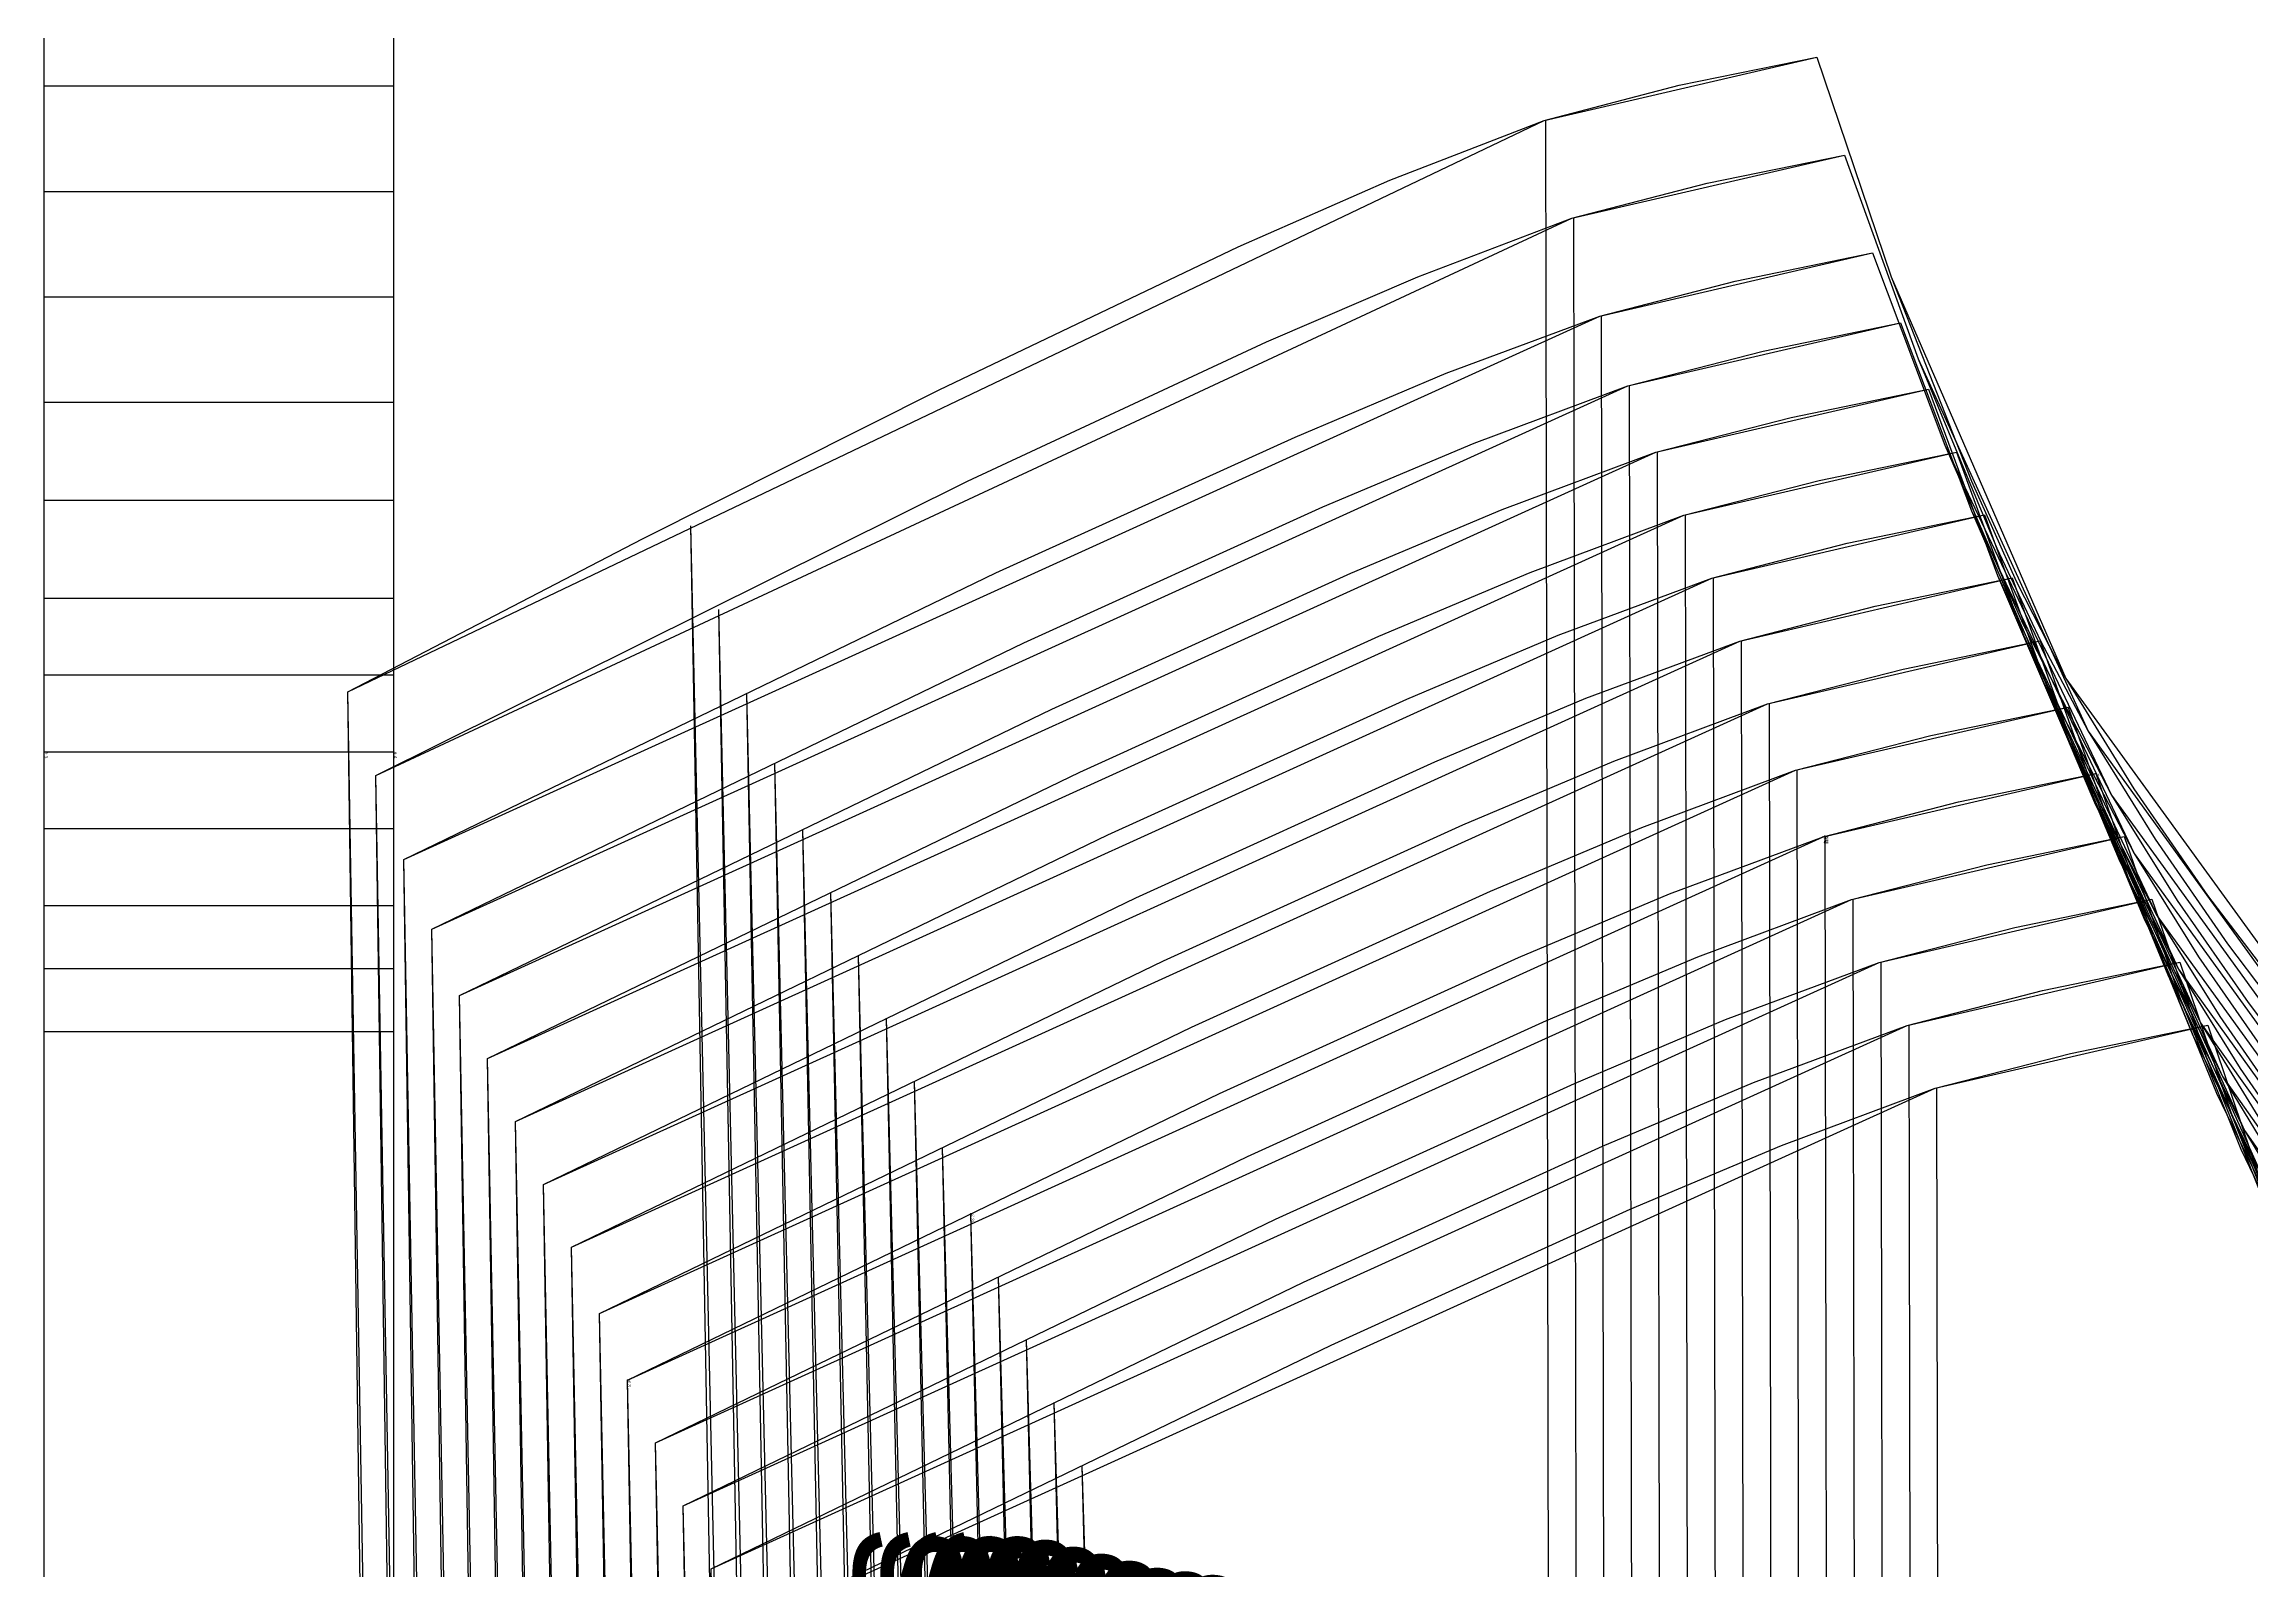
# Model space of a CAD drawing. Extents: x -839 to 1721, y -537 to 682.
# Drawn here: x 418.2 to 576.2, y -105.9 to 3.4 of the extents above; entities that cross this region are included whole.
import ezdxf
from ezdxf.enums import TextEntityAlignment as Align

# ---------------------------------------------------------------- set-up
doc = ezdxf.new("R2010")
doc.units = 0

# ---------------------------------------------------------------- blocks, each defined once
blk = doc.blocks.new('GMG1016S19-CU_42')
at = {"layer": '1'}
for points in [[(418.2187, -357.2231), (418.2187, -67.2516)], [(418.2187, -67.2516), (443.2199, -67.2516)], [(443.2199, -67.2516), (443.2199, -357.2231)], [(443.2199, -357.2231), (418.2187, -357.2231)]]:
    blk.add_lwpolyline(points, dxfattribs=at)
at = {"layer": '5'}
blk.add_line((424.4696, -212.2374), (436.9715, -212.2374), dxfattribs=at)
at = {"layer": '6'}
blk.add_line((443.2199, -67.2516), (443.2199, -357.2231), dxfattribs=at)
at = {"layer": '7'}
blk.add_line((424.4696, -212.2374), (436.9715, -212.2374), dxfattribs=at)
at = {"layer": '84'}
for points in [[(418.2187, -357.2231), (418.2187, -67.2516)], [(418.2187, -67.2516), (443.2199, -67.2516)], [(443.2199, -67.2516), (443.2199, -357.2231)], [(443.2199, -357.2231), (418.2187, -357.2231)]]:
    blk.add_lwpolyline(points, dxfattribs=at)
at = {"layer": '1'}
for s, p in [('SIZE: 42', (430.718, -208.6814)), ('Piece Name: GMG1016S19-CU', (430.718, -212.2374))]:
    blk.add_text(s, height=0.25, rotation=269.8881, dxfattribs=at).set_placement(p)
blk = doc.blocks.new('GMG1016S19-CU_44')
at = {"layer": '1'}
for points in [[(418.2187, -361.7265), (418.2187, -62.7457)], [(418.2187, -62.7457), (443.2199, -62.7457)], [(443.2199, -62.7457), (443.2199, -361.7265)], [(443.2199, -361.7265), (418.2187, -361.7265)]]:
    blk.add_lwpolyline(points, dxfattribs=at)
at = {"layer": '5'}
blk.add_line((424.4696, -212.2348), (436.9715, -212.2348), dxfattribs=at)
at = {"layer": '6'}
blk.add_line((443.2199, -62.7457), (443.2199, -361.7265), dxfattribs=at)
at = {"layer": '7'}
blk.add_line((424.4696, -212.2348), (436.9715, -212.2348), dxfattribs=at)
at = {"layer": '84'}
for points in [[(418.2187, -361.7265), (418.2187, -62.7457)], [(418.2187, -62.7457), (443.2199, -62.7457)], [(443.2199, -62.7457), (443.2199, -361.7265)], [(443.2199, -361.7265), (418.2187, -361.7265)]]:
    blk.add_lwpolyline(points, dxfattribs=at)
at = {"layer": '1'}
for s, p in [('SIZE: 44', (430.718, -208.6788)), ('Piece Name: GMG1016S19-CU', (430.718, -212.2348))]:
    blk.add_text(s, height=0.25, rotation=269.8881, dxfattribs=at).set_placement(p)
blk = doc.blocks.new('GMG1016S19-CU_46')
at = {"layer": '1'}
for points in [[(418.2187, -366.2401), (418.2187, -58.2372)], [(418.2187, -58.2372), (443.2199, -58.2372)], [(443.2199, -58.2372), (443.2199, -366.2401)], [(443.2199, -366.2401), (418.2187, -366.2401)]]:
    blk.add_lwpolyline(points, dxfattribs=at)
at = {"layer": '5'}
blk.add_line((424.4696, -212.2374), (436.9715, -212.2374), dxfattribs=at)
at = {"layer": '6'}
blk.add_line((443.2199, -58.2372), (443.2199, -366.2401), dxfattribs=at)
at = {"layer": '7'}
blk.add_line((424.4696, -212.2374), (436.9715, -212.2374), dxfattribs=at)
at = {"layer": '84'}
for points in [[(418.2187, -366.2401), (418.2187, -58.2372)], [(418.2187, -58.2372), (443.2199, -58.2372)], [(443.2199, -58.2372), (443.2199, -366.2401)], [(443.2199, -366.2401), (418.2187, -366.2401)]]:
    blk.add_lwpolyline(points, dxfattribs=at)
at = {"layer": '1'}
for s, p in [('SIZE: 46', (430.718, -208.6814)), ('Piece Name: GMG1016S19-CU', (430.718, -212.2374))]:
    blk.add_text(s, height=0.25, rotation=269.8881, dxfattribs=at).set_placement(p)
blk = doc.blocks.new('GMG1016S19-CU_48')
at = {"layer": '1'}
for points in [[(418.2187, -371.7392), (418.2187, -52.7381)], [(418.2187, -52.7381), (443.2199, -52.7381)], [(443.2199, -52.7381), (443.2199, -371.7392)], [(443.2199, -371.7392), (418.2187, -371.7392)]]:
    blk.add_lwpolyline(points, dxfattribs=at)
at = {"layer": '5'}
blk.add_line((424.4696, -212.2374), (436.9715, -212.2374), dxfattribs=at)
at = {"layer": '6'}
blk.add_line((443.2199, -52.7381), (443.2199, -371.7392), dxfattribs=at)
at = {"layer": '7'}
blk.add_line((424.4696, -212.2374), (436.9715, -212.2374), dxfattribs=at)
at = {"layer": '84'}
for points in [[(418.2187, -371.7392), (418.2187, -52.7381)], [(418.2187, -52.7381), (443.2199, -52.7381)], [(443.2199, -52.7381), (443.2199, -371.7392)], [(443.2199, -371.7392), (418.2187, -371.7392)]]:
    blk.add_lwpolyline(points, dxfattribs=at)
at = {"layer": '1'}
for s, p in [('SIZE: 48', (430.718, -208.6814)), ('Piece Name: GMG1016S19-CU', (430.718, -212.2374))]:
    blk.add_text(s, height=0.25, rotation=269.8881, dxfattribs=at).set_placement(p)
blk = doc.blocks.new('GMG1016S19-CU_50')
at = {"layer": '1'}
for points in [[(418.2187, -377.2383), (418.2187, -47.239)], [(418.2187, -47.239), (443.2199, -47.239)], [(443.2199, -47.239), (443.2199, -377.2383)]]:
    blk.add_lwpolyline(points, dxfattribs=at)
at = {"layer": '2'}
for p in [(418.2187, -47.239), (418.2187, -47.239), (443.2199, -47.239), (443.2199, -47.239)]:
    blk.add_point(p, dxfattribs=at)
at = {"layer": '4'}
blk.add_point((443.2199, -47.239, -3.998), dxfattribs=at)
blk.add_point((443.2199, -47.239, -3.998), dxfattribs=at)
at = {"layer": '6'}
blk.add_line((443.2199, -47.239), (443.2199, -377.2383), dxfattribs=at)
at = {"layer": '84'}
for points in [[(418.2187, -377.2383), (418.2187, -47.239)], [(418.2187, -47.239), (443.2199, -47.239)], [(443.2199, -47.239), (443.2199, -377.2383)]]:
    blk.add_lwpolyline(points, dxfattribs=at)
at = {"layer": '1'}
for s, p in [('# 3', (418.2187, -47.239)), ('# 3', (418.2187, -47.239)), ('# 4', (443.2199, -47.239)), ('# 4', (443.2199, -47.239))]:
    blk.add_text(s, height=0.25, rotation=269.8881, dxfattribs=at).set_placement(p)
blk = doc.blocks.new('GMG1016S19-CU_52')
at = {"layer": '1'}
for points in [[(418.2187, -382.7374), (418.2187, -41.7399)], [(418.2187, -41.7399), (443.2199, -41.7399)], [(443.2199, -41.7399), (443.2199, -382.7374)]]:
    blk.add_lwpolyline(points, dxfattribs=at)
at = {"layer": '6'}
blk.add_line((443.2199, -41.7399), (443.2199, -382.7374), dxfattribs=at)
at = {"layer": '84'}
for points in [[(418.2187, -382.7374), (418.2187, -41.7399)], [(418.2187, -41.7399), (443.2199, -41.7399)], [(443.2199, -41.7399), (443.2199, -382.7374)]]:
    blk.add_lwpolyline(points, dxfattribs=at)
blk = doc.blocks.new('GMG1016S19-CU_54')
at = {"layer": '1'}
for points in [[(418.2187, -388.2365), (418.2187, -36.2408)], [(418.2187, -36.2408), (443.2199, -36.2408)], [(443.2199, -36.2408), (443.2199, -388.2365)]]:
    blk.add_lwpolyline(points, dxfattribs=at)
at = {"layer": '6'}
blk.add_line((443.2199, -36.2408), (443.2199, -388.2365), dxfattribs=at)
at = {"layer": '84'}
for points in [[(418.2187, -388.2365), (418.2187, -36.2408)], [(418.2187, -36.2408), (443.2199, -36.2408)], [(443.2199, -36.2408), (443.2199, -388.2365)]]:
    blk.add_lwpolyline(points, dxfattribs=at)
blk = doc.blocks.new('GMG1016S19-CU_56')
at = {"layer": '1'}
for points in [[(418.2187, -395.2393), (418.2187, -29.238)], [(418.2187, -29.238), (443.2199, -29.238)], [(443.2199, -29.238), (443.2199, -395.2393)]]:
    blk.add_lwpolyline(points, dxfattribs=at)
at = {"layer": '6'}
blk.add_line((443.2199, -29.238), (443.2199, -395.2393), dxfattribs=at)
at = {"layer": '84'}
for points in [[(418.2187, -395.2393), (418.2187, -29.238)], [(418.2187, -29.238), (443.2199, -29.238)], [(443.2199, -29.238), (443.2199, -395.2393)]]:
    blk.add_lwpolyline(points, dxfattribs=at)
blk = doc.blocks.new('GMG1016S19-CU_58')
at = {"layer": '1'}
for points in [[(418.2187, -402.2446), (418.2187, -22.2327)], [(418.2187, -22.2327), (443.2199, -22.2327)], [(443.2199, -22.2327), (443.2199, -402.2446)]]:
    blk.add_lwpolyline(points, dxfattribs=at)
at = {"layer": '6'}
blk.add_line((443.2199, -22.2327), (443.2199, -402.2446), dxfattribs=at)
at = {"layer": '84'}
for points in [[(418.2187, -402.2446), (418.2187, -22.2327)], [(418.2187, -22.2327), (443.2199, -22.2327)], [(443.2199, -22.2327), (443.2199, -402.2446)]]:
    blk.add_lwpolyline(points, dxfattribs=at)
blk = doc.blocks.new('GMG1016S19-CU_60')
at = {"layer": '1'}
for points in [[(418.2187, -409.7884), (418.2187, -14.6863)], [(418.2187, -14.6863), (443.2199, -14.6863)], [(443.2199, -14.6863), (443.2199, -409.7884)]]:
    blk.add_lwpolyline(points, dxfattribs=at)
at = {"layer": '6'}
blk.add_line((443.2199, -14.6863), (443.2199, -409.7884), dxfattribs=at)
at = {"layer": '84'}
for points in [[(418.2187, -409.7884), (418.2187, -14.6863)], [(418.2187, -14.6863), (443.2199, -14.6863)], [(443.2199, -14.6863), (443.2199, -409.7884)]]:
    blk.add_lwpolyline(points, dxfattribs=at)
blk = doc.blocks.new('GMG1016S19-CU_62')
at = {"layer": '1'}
for points in [[(418.2187, -417.3322), (418.2187, -7.1425)], [(418.2187, -7.1425), (443.2199, -7.1425)], [(443.2199, -7.1425), (443.2199, -417.3322)]]:
    blk.add_lwpolyline(points, dxfattribs=at)
at = {"layer": '6'}
blk.add_line((443.2199, -7.1425), (443.2199, -417.3322), dxfattribs=at)
at = {"layer": '84'}
for points in [[(418.2187, -417.3322), (418.2187, -7.1425)], [(418.2187, -7.1425), (443.2199, -7.1425)], [(443.2199, -7.1425), (443.2199, -417.3322)]]:
    blk.add_lwpolyline(points, dxfattribs=at)
blk = doc.blocks.new('GMG1016S19-CU_64')
at = {"layer": '1'}
for points in [[(418.2187, -424.8913), (418.2187, 0.4166)], [(418.2187, 0.4166), (443.2199, 0.4166)], [(443.2199, 0.4166), (443.2199, -424.8913)]]:
    blk.add_lwpolyline(points, dxfattribs=at)
at = {"layer": '6'}
blk.add_line((443.2199, 0.4166), (443.2199, -424.8913), dxfattribs=at)
at = {"layer": '84'}
for points in [[(418.2187, -424.8913), (418.2187, 0.4166)], [(418.2187, 0.4166), (443.2199, 0.4166)], [(443.2199, 0.4166), (443.2199, -424.8913)]]:
    blk.add_lwpolyline(points, dxfattribs=at)
blk = doc.blocks.new('GMG1016S19-CU_66')
at = {"layer": '1'}
for points in [[(418.2187, -432.4249), (418.2187, 7.9502)], [(443.2199, 7.9502), (443.2199, -432.4249)]]:
    blk.add_lwpolyline(points, dxfattribs=at)
at = {"layer": '6'}
blk.add_line((443.2199, 7.9502), (443.2199, -432.4249), dxfattribs=at)
at = {"layer": '84'}
for points in [[(418.2187, -432.4249), (418.2187, 7.9502)], [(443.2199, 7.9502), (443.2199, -432.4249)]]:
    blk.add_lwpolyline(points, dxfattribs=at)
blk = doc.blocks.new('GMG1016S19-CU_68')
at = {"layer": '1'}
for points in [[(418.2187, -439.9687), (418.2187, 15.4941)], [(443.2199, 15.4941), (443.2199, -439.9687)]]:
    blk.add_lwpolyline(points, dxfattribs=at)
at = {"layer": '6'}
blk.add_line((443.2199, 15.4941), (443.2199, -439.9687), dxfattribs=at)
at = {"layer": '84'}
for points in [[(418.2187, -439.9687), (418.2187, 15.4941)], [(443.2199, 15.4941), (443.2199, -439.9687)]]:
    blk.add_lwpolyline(points, dxfattribs=at)
blk = doc.blocks.new('GMG1016S19-CU_70')
at = {"layer": '1'}
for points in [[(418.2187, -447.5125), (418.2187, 23.0378)], [(443.2199, 23.0378), (443.2199, -447.5125)]]:
    blk.add_lwpolyline(points, dxfattribs=at)
at = {"layer": '6'}
blk.add_line((443.2199, 23.0378), (443.2199, -447.5125), dxfattribs=at)
at = {"layer": '84'}
for points in [[(418.2187, -447.5125), (418.2187, 23.0378)], [(443.2199, 23.0378), (443.2199, -447.5125)]]:
    blk.add_lwpolyline(points, dxfattribs=at)
blk = doc.blocks.new('GMG1016S19-SS_42')
at = {"layer": '1'}
for points in [[(467.9544, -110.2107), (553.5422, -71.3258), (573.0545, -66.8046)], [(573.0545, -66.8046), (576.6943, -77.6174)]]:
    blk.add_lwpolyline(points, dxfattribs=at)
at = {"layer": '8'}
for points in [[(553.6439, -71.2877), (553.9969, -267.2208), (553.6489, -462.5264)], [(492.5518, -435.9174), (496.6843, -267.2258), (492.5061, -98.3234)]]:
    blk.add_lwpolyline(points, dxfattribs=at)
at = {"layer": '84'}
for points in [[(467.9544, -110.2107), (510.3267, -89.7027), (531.7237, -79.9821), (542.5466, -75.4177), (553.5422, -71.3258), (563.2324, -68.829), (573.0545, -66.8046)], [(573.0545, -66.8046), (576.6943, -77.6174)]]:
    blk.add_lwpolyline(points, dxfattribs=at)
at = {"layer": '85'}
for points in [[(553.6439, -71.2877), (553.9969, -267.2208), (553.6489, -462.5264)], [(492.5518, -435.9174), (495.1273, -351.5792), (496.1611, -309.4051), (496.6843, -267.2258), (496.1484, -224.9958), (495.1045, -182.7708), (492.5061, -98.3234)]]:
    blk.add_lwpolyline(points, dxfattribs=at)
at = {"layer": '1', "flags": 2}
blk.add_attdef('Dependency', text='', height=0.25, dxfattribs=at).set_placement((572.9555, -466.626), (595.1297, -399.6716), align=Align.ALIGNED)
blk = doc.blocks.new('GMG1016S19-SS_44')
at = {"layer": '1'}
for points in [[(465.9529, -105.7098), (551.5407, -66.8249), (571.0556, -62.3037)], [(571.0556, -62.3037), (574.8173, -73.3832), (583.6387, -93.6397)], [(465.9758, -428.6555), (468.9907, -266.9718), (465.9529, -105.7098)]]:
    blk.add_lwpolyline(points, dxfattribs=at)
at = {"layer": '8'}
for points in [[(551.6449, -66.7868), (552.003, -267.2309), (551.6474, -467.0273)], [(490.5477, -440.4183), (494.6828, -267.2233), (490.5045, -93.8251)]]:
    blk.add_lwpolyline(points, dxfattribs=at)
at = {"layer": '84'}
for points in [[(465.9529, -105.7098), (508.3277, -85.2018), (529.7247, -75.4812), (540.5451, -70.9168), (551.5407, -66.8249), (561.2308, -64.3281), (571.0556, -62.3037)], [(571.0556, -62.3037), (574.8173, -73.3832), (578.8965, -83.6676)], [(465.9758, -428.6555), (467.8553, -347.8175), (468.6097, -307.3985), (468.9907, -266.9718), (468.6021, -226.6544), (467.8426, -186.337), (465.9529, -105.7098)]]:
    blk.add_lwpolyline(points, dxfattribs=at)
at = {"layer": '85'}
for points in [[(551.6449, -66.7868), (552.003, -267.2309), (551.6474, -467.0273)], [(490.5477, -440.4183), (493.1233, -353.8271), (494.1596, -310.5303), (494.6828, -267.2233), (494.1494, -223.868), (493.1055, -180.5179), (490.5045, -93.8251)]]:
    blk.add_lwpolyline(points, dxfattribs=at)
at = {"layer": '1', "flags": 2}
blk.add_attdef('Dependency', text='', height=0.25, dxfattribs=at).set_placement((570.9565, -471.1269), (594.6902, -402.6028), align=Align.ALIGNED)
blk = doc.blocks.new('GMG1016S19-SS_46')
at = {"layer": '1'}
for points in [[(463.9539, -101.2064), (549.5417, -62.3215), (569.054, -57.8003)], [(569.054, -57.8003), (572.9453, -69.1465), (582.0411, -89.8805)], [(463.9768, -433.159), (466.9918, -266.9693), (463.9539, -101.2064)]]:
    blk.add_lwpolyline(points, dxfattribs=at)
at = {"layer": '8'}
for points in [[(549.6434, -62.2834), (550.0117, -267.236), (549.6484, -471.5307)], [(488.5411, -444.9217), (492.6839, -267.2208), (488.5056, -89.3217)]]:
    blk.add_lwpolyline(points, dxfattribs=at)
at = {"layer": '84'}
for points in [[(463.9539, -101.2064), (506.3262, -80.7009), (527.7232, -70.9804), (538.5461, -66.416), (549.5417, -62.3215), (559.2319, -59.8272), (569.054, -57.8003)], [(569.054, -57.8003), (572.9453, -69.1465), (577.1541, -79.6722)], [(463.9768, -433.159), (465.8564, -350.0679), (466.6082, -308.5211), (466.9918, -266.9693), (466.6031, -225.5266), (465.8437, -184.0865), (463.9539, -101.2064)]]:
    blk.add_lwpolyline(points, dxfattribs=at)
at = {"layer": '85'}
for points in [[(549.6434, -62.2834), (550.0117, -267.236), (549.6484, -471.5307)], [(488.5411, -444.9217), (491.1218, -356.0776), (492.1581, -311.653), (492.6839, -267.2208), (492.1504, -222.7403), (491.104, -178.2674), (488.5056, -89.3217)]]:
    blk.add_lwpolyline(points, dxfattribs=at)
at = {"layer": '1', "flags": 2}
blk.add_attdef('Dependency', text='', height=0.25, dxfattribs=at).set_placement((568.955, -475.6277), (594.2356, -405.5415), align=Align.ALIGNED)
blk = doc.blocks.new('GMG1016S19-SS_48')
at = {"layer": '1'}
for points in [[(461.9549, -96.7055), (547.5428, -57.8231), (567.0551, -53.2994)], [(567.0551, -53.2994), (571.0708, -64.9098), (580.4434, -86.1213)], [(461.9778, -437.6573), (464.9928, -266.9667), (461.9549, -96.7055)]]:
    blk.add_lwpolyline(points, dxfattribs=at)
at = {"layer": '8'}
for points in [[(547.6444, -57.785), (548.0177, -267.2462), (547.6495, -476.0291)], [(486.5371, -449.42), (490.6849, -267.2182), (486.5066, -84.8208)]]:
    blk.add_lwpolyline(points, dxfattribs=at)
at = {"layer": '84'}
for points in [[(461.9549, -96.7055), (504.3272, -76.2001), (525.7242, -66.4795), (536.5446, -61.9151), (547.5428, -57.8231), (557.2303, -55.3263), (567.0551, -53.2994)], [(567.0551, -53.2994), (571.0708, -64.9098), (575.4117, -75.6793), (580.4434, -86.1213)], [(461.9778, -437.6573), (463.8549, -352.3158), (464.6092, -309.6438), (464.9928, -266.9667), (464.6016, -224.3989), (463.8422, -181.8336), (461.9549, -96.7055)]]:
    blk.add_lwpolyline(points, dxfattribs=at)
at = {"layer": '85'}
for points in [[(547.6444, -57.785), (548.0177, -267.2462), (547.6495, -476.0291)], [(486.5371, -449.42), (489.1202, -358.3255), (490.1565, -312.7756), (490.6849, -267.2182), (490.1489, -221.6151), (489.105, -176.0144), (486.5066, -84.8208)]]:
    blk.add_lwpolyline(points, dxfattribs=at)
at = {"layer": '1', "flags": 2}
blk.add_attdef('Dependency', text='', height=0.25, dxfattribs=at).set_placement((566.956, -480.1286), (593.7784, -408.4879), align=Align.ALIGNED)
blk = doc.blocks.new('GMG1016S19-SS_50')
at = {"layer": '1'}
for points in [[(459.9687, -92.2071), (545.5336, -53.3223), (565.0459, -48.8011)], [(565.0459, -48.8011), (569.1912, -60.6679), (578.8432, -82.3595)], [(459.9687, -442.1582), (462.9836, -266.9642), (459.9687, -92.2071)]]:
    blk.add_lwpolyline(points, dxfattribs=at)
at = {"layer": '2'}
for p in [(565.0459, -48.8011), (565.0459, -48.8011), (545.6352, -53.2842), (484.5203, -80.3225), (459.9687, -92.2071), (459.9687, -92.2071)]:
    blk.add_point(p, dxfattribs=at)
at = {"layer": '3'}
for p in [(545.5336, -53.3223), (569.1912, -60.6679)]:
    blk.add_point(p, dxfattribs=at)
at = {"layer": '8'}
for points in [[(545.6352, -53.2842), (546.0213, -267.2512), (545.6403, -480.5299)], [(484.5228, -453.9209), (488.6757, -267.2182), (484.5203, -80.3225)]]:
    blk.add_lwpolyline(points, dxfattribs=at)
at = {"layer": '84'}
for points in [[(459.9687, -92.2071), (502.3282, -71.6992), (523.7201, -61.9786), (534.538, -57.4142), (545.5336, -53.3223), (555.2212, -50.8254), (565.0459, -48.8011)], [(565.0459, -48.8011), (569.1912, -60.6679), (573.6616, -71.6839), (578.8432, -82.3595)], [(459.9687, -442.1582), (461.8457, -354.5663), (462.5976, -310.7665), (462.9836, -266.9642), (462.5976, -223.2711), (461.8432, -179.5831), (459.9687, -92.2071)]]:
    blk.add_lwpolyline(points, dxfattribs=at)
at = {"layer": '85'}
for points in [[(545.6352, -53.2842), (546.0213, -267.2512), (545.6403, -480.5299)], [(484.5228, -453.9209), (487.106, -360.5759), (488.1449, -313.9009), (488.6757, -267.2182), (488.1449, -220.4898), (487.106, -173.764), (484.5203, -80.3225)]]:
    blk.add_lwpolyline(points, dxfattribs=at)
at = {"layer": '1'}
for s, p in [('# 4', (565.0459, -48.8011)), ('# 4', (565.0459, -48.8011)), ('# 4', (545.5336, -53.3223)), ('# 3', (459.9687, -92.2071)), ('# 3', (459.9687, -92.2071))]:
    blk.add_text(s, height=0.25, rotation=270, dxfattribs=at).set_placement(p)
at = {"layer": '1', "flags": 2}
blk.add_attdef('Dependency', text='', height=0.25, dxfattribs=at).set_placement((564.9469, -484.6295), (593.3009, -411.4445), align=Align.ALIGNED)
at = {"layer": '15'}
blk.add_text('sleeve length for cuffed short sleeve', height=10, rotation=270, dxfattribs=at).set_placement((496.184, -105.4888))
at = {"layer": '8'}
for s, p in [('# 4', (545.6352, -53.2842)), ('NM', (545.6352, -53.2842)), ('# 20', (484.5203, -80.3225))]:
    blk.add_text(s, height=0.25, rotation=270, dxfattribs=at).set_placement(p)
at = {"layer": '85'}
blk.add_text('NM', height=0.25, rotation=270, dxfattribs=at).set_placement((545.6352, -53.2842))
blk = doc.blocks.new('GMG1016S19-SS_52')
at = {"layer": '1'}
for points in [[(457.9493, -87.4548), (543.5499, -48.5699), (563.0622, -44.0487)], [(563.0622, -44.0487), (567.3319, -56.1848), (577.2633, -78.3489)], [(457.9849, -446.9105), (460.9999, -266.7128), (457.9493, -87.4548)]]:
    blk.add_lwpolyline(points, dxfattribs=at)
at = {"layer": '8'}
for points in [[(543.6515, -48.5318), (544.0452, -267.2589), (543.6566, -485.2823)], [(482.5315, -458.6733), (486.6895, -266.9642), (482.501, -75.5701)]]:
    blk.add_lwpolyline(points, dxfattribs=at)
at = {"layer": '84'}
for points in [[(457.9493, -87.4548), (500.3293, -66.9494), (521.7287, -57.2288), (532.5517, -52.6644), (543.5499, -48.5699), (553.24, -46.0757), (563.0622, -44.0487)], [(563.0622, -44.0487), (567.3319, -56.1848), (571.9344, -67.4421), (577.2633, -78.3489)], [(457.9849, -446.9105), (459.8645, -356.8142), (460.6189, -311.7647), (460.9999, -266.7128), (460.6087, -221.8945), (459.8442, -177.0812), (457.9493, -87.4548)]]:
    blk.add_lwpolyline(points, dxfattribs=at)
at = {"layer": '85'}
for points in [[(543.6515, -48.5318), (544.0452, -267.2589), (543.6566, -485.2823)], [(482.5315, -458.6733), (485.1223, -362.8238), (486.1611, -314.8965), (486.6895, -266.9642), (486.1535, -219.1106), (485.107, -171.2621), (482.501, -75.5701)]]:
    blk.add_lwpolyline(points, dxfattribs=at)
at = {"layer": '1', "flags": 2}
blk.add_attdef('Dependency', text='', height=0.25, dxfattribs=at).set_placement((562.9631, -489.3818), (592.6811, -414.5179), align=Align.ALIGNED)
at = {"layer": '15'}
blk.add_text('sleeve length for cuffed short sleeve', height=10, rotation=270, dxfattribs=at).set_placement((494.2002, -105.2373))
blk = doc.blocks.new('GMG1016S19-SS_54')
at = {"layer": '1'}
for points in [[(455.9504, -82.705), (541.5509, -43.8201), (561.0632, -39.2989)], [(561.0632, -39.2989), (565.4599, -51.6992), (575.6682, -74.3408), (593.7479, -100.1065)], [(455.9859, -451.6628), (459.0009, -266.4588), (455.9504, -82.705)]]:
    blk.add_lwpolyline(points, dxfattribs=at)
at = {"layer": '8'}
for points in [[(541.6525, -43.782), (542.0538, -267.269), (541.6576, -490.0346)], [(480.5274, -463.423), (484.6905, -266.7102), (480.502, -70.8203)]]:
    blk.add_lwpolyline(points, dxfattribs=at)
at = {"layer": '84'}
for points in [[(455.9504, -82.705), (498.3277, -62.197), (519.7298, -52.4765), (530.5502, -47.9121), (541.5509, -43.8201), (551.2385, -41.3233), (561.0632, -39.2989)], [(561.0632, -39.2989), (565.4599, -51.6992), (570.192, -63.1978), (575.6682, -74.3408), (579.7398, -81.0819)], [(455.9859, -451.6628), (457.8655, -359.0646), (458.6199, -312.7629), (459.0009, -266.4588), (458.6072, -220.5178), (457.8452, -174.5793), (455.9504, -82.705)]]:
    blk.add_lwpolyline(points, dxfattribs=at)
at = {"layer": '85'}
for points in [[(541.6525, -43.782), (542.0538, -267.269), (541.6576, -490.0346)], [(480.5274, -463.423), (483.1207, -365.0743), (484.1622, -315.8948), (484.6905, -266.7102), (484.152, -217.7339), (483.1055, -168.7602), (480.502, -70.8203)]]:
    blk.add_lwpolyline(points, dxfattribs=at)
at = {"layer": '1', "flags": 2}
blk.add_attdef('Dependency', text='', height=0.25, dxfattribs=at).set_placement((560.9641, -494.1316), (592.4017, -417.5024), align=Align.ALIGNED)
at = {"layer": '15'}
blk.add_text('sleeve length for cuffed short sleeve', height=10, rotation=270, dxfattribs=at).set_placement((492.2013, -104.9833))
blk = doc.blocks.new('GMG1016S19-SS_56')
at = {"layer": '1'}
for points in [[(453.9488, -78.2016), (539.5494, -39.3192), (559.0617, -34.7955)], [(559.0617, -34.7955), (563.5956, -47.432), (574.0985, -70.4927), (592.643, -96.7131)], [(453.9844, -456.1612), (456.9994, -265.9558), (453.9488, -78.2016)]]:
    blk.add_lwpolyline(points, dxfattribs=at)
at = {"layer": '8'}
for points in [[(539.651, -39.2811), (540.0599, -267.2741), (539.6561, -494.533)], [(478.5208, -467.9239), (482.6889, -266.2073), (478.5005, -66.3169)]]:
    blk.add_lwpolyline(points, dxfattribs=at)
at = {"layer": '84'}
for points in [[(453.9488, -78.2016), (496.3288, -57.6962), (517.7283, -47.9756), (528.5512, -43.4112), (539.5494, -39.3192), (549.2395, -36.8224), (559.0617, -34.7955)], [(559.0617, -34.7955), (563.5956, -47.432), (568.4698, -59.1465), (574.0985, -70.4927), (578.2793, -77.3558)], [(453.9844, -456.1612), (455.8666, -361.0636), (456.6184, -313.5122), (456.9994, -265.9558), (456.6057, -219.0166), (455.8437, -172.0774), (453.9488, -78.2016)]]:
    blk.add_lwpolyline(points, dxfattribs=at)
at = {"layer": '85'}
for points in [[(539.651, -39.2811), (540.0599, -267.2741), (539.6561, -494.533)], [(478.5208, -467.9239), (481.1192, -367.0732), (482.1606, -316.6441), (482.6889, -266.2073), (482.1505, -216.2303), (481.104, -166.2583), (478.5005, -66.3169)]]:
    blk.add_lwpolyline(points, dxfattribs=at)
at = {"layer": '1', "flags": 2}
blk.add_attdef('Dependency', text='', height=0.25, dxfattribs=at).set_placement((558.9626, -498.6325), (592.0385, -420.4615), align=Align.ALIGNED)
at = {"layer": '15'}
blk.add_text('sleeve length for cuffed short sleeve', height=10, rotation=270, dxfattribs=at).set_placement((490.1997, -104.4804))
blk = doc.blocks.new('GMG1016S19-SS_58')
at = {"layer": '1'}
for points in [[(451.9499, -73.7007), (537.5504, -34.8184), (557.0627, -30.2972)], [(557.0627, -30.2972), (561.7337, -43.1623), (572.5313, -66.6471), (591.5432, -93.3222)], [(451.9854, -460.6621), (455.0004, -265.4529), (451.9499, -73.7007)]]:
    blk.add_lwpolyline(points, dxfattribs=at)
at = {"layer": '8'}
for points in [[(537.652, -34.7803), (538.0711, -267.2792), (537.6571, -499.0338)], [(476.5168, -472.4248), (480.69, -265.7018), (476.5015, -61.816)]]:
    blk.add_lwpolyline(points, dxfattribs=at)
at = {"layer": '84'}
for points in [[(451.9499, -73.7007), (494.3272, -53.1953), (515.7293, -43.4747), (526.5497, -38.9103), (537.5504, -34.8184), (547.238, -32.3216), (557.0627, -30.2972)], [(557.0627, -30.2972), (561.7337, -43.1623), (566.7477, -55.0952), (572.5313, -66.6471), (576.8214, -73.6296)], [(451.9854, -460.6621), (453.8676, -363.0626), (454.6194, -314.259), (455.0004, -265.4529), (454.6042, -217.5129), (453.8422, -169.5755), (451.9499, -73.7007)]]:
    blk.add_lwpolyline(points, dxfattribs=at)
at = {"layer": '85'}
for points in [[(537.652, -34.7803), (538.0711, -267.2792), (537.6571, -499.0338)], [(476.5168, -472.4248), (479.1177, -369.0697), (480.1617, -317.3883), (480.69, -265.7018), (480.149, -214.7266), (479.1025, -163.7539), (476.5015, -61.816)]]:
    blk.add_lwpolyline(points, dxfattribs=at)
at = {"layer": '1', "flags": 2}
blk.add_attdef('Dependency', text='', height=0.25, dxfattribs=at).set_placement((556.9636, -503.1334), (591.1038, -423.1895), align=Align.ALIGNED)
at = {"layer": '15'}
blk.add_text('sleeve length for cuffed short sleeve', height=10, rotation=270, dxfattribs=at).set_placement((488.2008, -103.9775))
blk = doc.blocks.new('GMG1016S19-SS_60')
at = {"layer": '1'}
for points in [[(449.9484, -69.2023), (535.5489, -30.3175), (555.0612, -25.7963)], [(555.0612, -25.7963), (559.8694, -38.8976), (570.9616, -62.8015), (590.4408, -89.9262)], [(449.9839, -465.163), (452.9989, -264.95), (449.9484, -69.2023)]]:
    blk.add_lwpolyline(points, dxfattribs=at)
at = {"layer": '8'}
for points in [[(535.6505, -30.2794), (536.0772, -267.2868), (535.6556, -503.5347)], [(474.5025, -476.9257), (478.6884, -265.1989), (474.5, -57.3177)]]:
    blk.add_lwpolyline(points, dxfattribs=at)
at = {"layer": '84'}
for points in [[(449.9484, -69.2023), (492.3283, -48.6944), (513.7278, -38.9738), (524.5507, -34.4094), (535.5489, -30.3175), (545.239, -27.8207), (555.0612, -25.7963)], [(555.0612, -25.7963), (559.8694, -38.8976), (565.0231, -51.0439), (570.9616, -62.8015), (575.3609, -69.9059), (580.103, -76.7893)], [(449.9839, -465.163), (451.866, -365.0616), (452.6204, -315.0083), (452.9989, -264.95), (452.6026, -216.0118), (451.8406, -167.0736), (449.9484, -69.2023)]]:
    blk.add_lwpolyline(points, dxfattribs=at)
at = {"layer": '85'}
for points in [[(535.6505, -30.2794), (536.0772, -267.2868), (535.6556, -503.5347)], [(474.5025, -476.9257), (477.1137, -371.0686), (478.1601, -318.1376), (478.6884, -265.1989), (478.15, -213.2229), (477.1035, -161.2519), (474.5, -57.3177)]]:
    blk.add_lwpolyline(points, dxfattribs=at)
at = {"layer": '1', "flags": 2}
blk.add_attdef('Dependency', text='', height=0.25, dxfattribs=at).set_placement((554.9621, -507.6343), (590.1309, -425.8996), align=Align.ALIGNED)
at = {"layer": '15'}
blk.add_text('sleeve length for cuffed short sleeve', height=10, rotation=270, dxfattribs=at).set_placement((486.1992, -103.4746))
blk = doc.blocks.new('GMG1016S19-SS_62')
at = {"layer": '1'}
for points in [[(447.9468, -64.6989), (533.5499, -25.8141), (553.0622, -21.2929)], [(553.0622, -21.2929), (558.005, -34.633), (569.3944, -58.956), (589.341, -86.5353)], [(447.9849, -469.6638), (450.9999, -264.4471), (447.9468, -64.6989)]]:
    blk.add_lwpolyline(points, dxfattribs=at)
at = {"layer": '8'}
for points in [[(533.6515, -25.776), (534.0833, -267.2944), (533.6566, -508.0356)], [(472.4909, -481.4266), (476.6895, -264.696), (472.4985, -52.8143)]]:
    blk.add_lwpolyline(points, dxfattribs=at)
at = {"layer": '84'}
for points in [[(447.9468, -64.6989), (490.3267, -44.1935), (511.7288, -34.4729), (522.5492, -29.9086), (533.5499, -25.8141), (543.2375, -23.3198), (553.0622, -21.2929)], [(553.0622, -21.2929), (558.005, -34.633), (563.3009, -46.9951), (569.3944, -58.956), (573.9004, -66.1848), (578.7568, -73.1851)], [(447.9849, -469.6638), (449.8671, -367.0605), (450.6214, -315.7551), (450.9999, -264.4471), (450.6037, -214.5081), (449.8391, -164.5717), (447.9468, -64.6989)]]:
    blk.add_lwpolyline(points, dxfattribs=at)
at = {"layer": '85'}
for points in [[(533.6515, -25.776), (534.0833, -267.2944), (533.6566, -508.0356)], [(472.4909, -481.4266), (475.1096, -373.0676), (476.1586, -318.8843), (476.6895, -264.696), (476.1485, -211.7217), (475.102, -158.7526), (472.4985, -52.8143)]]:
    blk.add_lwpolyline(points, dxfattribs=at)
at = {"layer": '1', "flags": 2}
blk.add_attdef('Dependency', text='', height=0.25, dxfattribs=at).set_placement((552.9631, -512.1352), (588.8305, -428.4726), align=Align.ALIGNED)
at = {"layer": '15'}
blk.add_text('sleeve length for cuffed short sleeve', height=10, rotation=270, dxfattribs=at).set_placement((484.1977, -102.9717))
blk = doc.blocks.new('GMG1016S19-SS_64')
at = {"layer": '1'}
for points in [[(445.9479, -59.9491), (531.5484, -21.0643), (551.0607, -16.5431)], [(551.0607, -16.5431), (556.1305, -30), (567.7713, -54.5313), (588.1701, -82.7126)], [(445.9834, -474.4162), (448.9984, -264.1956), (445.9479, -59.9491)]]:
    blk.add_lwpolyline(points, dxfattribs=at)
at = {"layer": '8'}
for points in [[(531.65, -21.0262), (532.092, -267.302), (531.6551, -512.788)], [(470.4792, -486.1789), (474.688, -264.4445), (470.4995, -48.0645)]]:
    blk.add_lwpolyline(points, dxfattribs=at)
at = {"layer": '84'}
for points in [[(445.9479, -59.9491), (488.3277, -39.4437), (509.7273, -29.7231), (520.5502, -25.1588), (531.5484, -21.0643), (541.2385, -18.57), (551.0607, -16.5431)], [(551.0607, -16.5431), (556.1305, -30), (561.556, -42.4663), (567.7713, -54.5313), (572.3916, -61.91), (577.3573, -69.0627)], [(445.9834, -474.4162), (447.8681, -369.3084), (448.6225, -316.7533), (448.9984, -264.1956), (448.6021, -213.1315), (447.8401, -162.0698), (445.9479, -59.9491)]]:
    blk.add_lwpolyline(points, dxfattribs=at)
at = {"layer": '85'}
for points in [[(531.65, -21.0262), (532.092, -267.302), (531.6551, -512.788)], [(470.4792, -486.1789), (473.103, -375.3155), (474.1571, -319.8826), (474.688, -264.4445), (474.1495, -210.3451), (473.103, -156.2507), (470.4995, -48.0645)]]:
    blk.add_lwpolyline(points, dxfattribs=at)
at = {"layer": '1', "flags": 2}
blk.add_attdef('Dependency', text='', height=0.25, dxfattribs=at).set_placement((550.9616, -516.8875), (587.6214, -431.2844), align=Align.ALIGNED)
at = {"layer": '15'}
blk.add_text('sleeve length for cuffed short sleeve', height=10, rotation=270, dxfattribs=at).set_placement((482.1987, -102.7202))
blk = doc.blocks.new('GMG1016S19-SS_66')
at = {"layer": '1'}
for points in [[(443.9489, -54.9479), (529.5494, -16.063), (549.0617, -11.5418)], [(549.0617, -11.5418), (554.2433, -25.2934), (566.1483, -50.3556), (586.9966, -79.1388)], [(443.9819, -479.4174), (446.9994, -264.1931), (443.9489, -54.9479)]]:
    blk.add_lwpolyline(points, dxfattribs=at)
at = {"layer": '8'}
for points in [[(529.6485, -16.0249), (530.1006, -267.3122), (529.6536, -517.7892)], [(468.4624, -491.1802), (472.689, -264.442), (468.5005, -43.0632)]]:
    blk.add_lwpolyline(points, dxfattribs=at)
at = {"layer": '84'}
for points in [[(443.9489, -54.9479), (486.3262, -34.4425), (507.7283, -24.7219), (518.5487, -20.1575), (529.5494, -16.063), (539.237, -13.5687), (549.0617, -11.5418)], [(549.0617, -11.5418), (554.2433, -25.2934), (559.7932, -38.0289), (566.1483, -50.3556), (570.8676, -57.8943), (575.9451, -65.1993), (581.3146, -72.2935)], [(443.9819, -479.4174), (445.8666, -371.8078), (446.6209, -318.003), (446.9994, -264.1931), (446.6006, -211.8792), (445.8386, -159.5679), (443.9489, -54.9479)]]:
    blk.add_lwpolyline(points, dxfattribs=at)
at = {"layer": '85'}
for points in [[(529.6485, -16.0249), (530.1006, -267.3122), (529.6536, -517.7892)], [(468.4624, -491.1802), (471.0964, -377.8149), (472.153, -321.1323), (472.689, -264.442), (472.1505, -209.0928), (471.104, -153.7488), (468.5005, -43.0632)]]:
    blk.add_lwpolyline(points, dxfattribs=at)
at = {"layer": '1', "flags": 2}
blk.add_attdef('Dependency', text='', height=0.25, dxfattribs=at).set_placement((548.9626, -521.8888), (585.973, -434.1877), align=Align.ALIGNED)
at = {"layer": '15'}
blk.add_text('sleeve length for cuffed short sleeve', height=10, rotation=270, dxfattribs=at).set_placement((480.1972, -102.7177))
blk = doc.blocks.new('GMG1016S19-SS_68')
at = {"layer": '1'}
for points in [[(441.9473, -48.9484), (527.5479, -9.0628), (547.0602, -4.5416)], [(547.0602, -4.5416), (552.3205, -19.1339), (564.4973, -45.7658), (585.7926, -75.2221)], [(441.9829, -485.4169), (444.9979, -264.1905), (441.9473, -48.9484)]]:
    blk.add_lwpolyline(points, dxfattribs=at)
at = {"layer": '8'}
for points in [[(527.6495, -9.0247), (528.1143, -267.3223), (527.6546, -524.7894)], [(466.4507, -497.1796), (470.6875, -264.4395), (466.499, -37.0637)]]:
    blk.add_lwpolyline(points, dxfattribs=at)
at = {"layer": '84'}
for points in [[(441.9473, -48.9484), (484.2968, -27.8893), (505.6963, -17.9172), (516.5294, -13.2436), (527.5479, -9.0628), (537.2329, -6.5558), (547.0602, -4.5416)], [(547.0602, -4.5416), (552.3205, -19.1339), (557.9593, -32.6721), (561.081, -39.2938), (564.4973, -45.7658), (569.2801, -53.5052), (574.4566, -60.988), (579.9506, -68.2448)], [(441.9829, -485.4169), (443.8676, -374.805), (444.622, -319.499), (444.9979, -264.1905), (444.6017, -210.3781), (443.8397, -156.5657), (441.9473, -48.9484)]]:
    blk.add_lwpolyline(points, dxfattribs=at)
at = {"layer": '85'}
for points in [[(527.6495, -9.0247), (528.1143, -267.3223), (527.6546, -524.7894)], [(466.4507, -497.1796), (469.0923, -380.8146), (470.1515, -322.6283), (470.6875, -264.4395), (470.1515, -207.5917), (469.1025, -150.7465), (466.499, -37.0637)]]:
    blk.add_lwpolyline(points, dxfattribs=at)
at = {"layer": '1', "flags": 2}
blk.add_attdef('Dependency', text='', height=0.25, dxfattribs=at).set_placement((546.9611, -528.889), (582.6253, -438.5082), align=Align.ALIGNED)
at = {"layer": '15'}
blk.add_text('sleeve length for cuffed short sleeve', height=10, rotation=270, dxfattribs=at).set_placement((478.1982, -102.7151))
blk = doc.blocks.new('GMG1016S19-SS_70')
at = {"layer": '1'}
for points in [[(439.9484, -42.9489), (525.5489, -2.0625), (545.0612, 2.4588)], [(545.0612, 2.4588), (550.3977, -13.2614), (562.9022, -42.0066), (584.6598, -71.9913)], [(439.9814, -491.4164), (442.9989, -264.188), (439.9484, -42.9489)]]:
    blk.add_lwpolyline(points, dxfattribs=at)
at = {"layer": '8'}
for points in [[(525.6505, -2.0244), (526.1255, -267.3325), (525.6531, -531.7897)], [(464.4416, -503.1791), (468.6885, -264.4369), (464.5, -31.0643)]]:
    blk.add_lwpolyline(points, dxfattribs=at)
at = {"layer": '84'}
for points in [[(439.9484, -42.9489), (461.038, -32.004), (482.2648, -21.3361), (503.6643, -11.1151), (514.505, -6.3297), (525.5489, -2.0625), (535.2288, 0.4547), (545.0612, 2.4588)], [(545.0612, 2.4588), (550.3977, -13.2614), (556.1305, -27.8816), (559.3385, -35.0317), (562.9022, -42.0066), (567.7485, -49.9085), (573.0367, -57.5285), (578.6679, -64.9047)], [(439.9814, -491.4164), (441.8661, -377.8047), (442.6205, -320.9976), (442.9989, -264.188), (442.6027, -208.8744), (441.8381, -153.5659), (439.9484, -42.9489)]]:
    blk.add_lwpolyline(points, dxfattribs=at)
at = {"layer": '85'}
for points in [[(525.6505, -2.0244), (526.1255, -267.3325), (525.6531, -531.7897)], [(464.4416, -503.1791), (467.0857, -383.8118), (468.1474, -324.1269), (468.6885, -264.4369), (468.15, -206.088), (467.1035, -147.7468), (464.5, -31.0643)]]:
    blk.add_lwpolyline(points, dxfattribs=at)
at = {"layer": '1', "flags": 2}
blk.add_attdef('Dependency', text='', height=0.25, dxfattribs=at).set_placement((544.9621, -535.8892), (579.9024, -443.0497), align=Align.ALIGNED)
at = {"layer": '15'}
blk.add_text('sleeve length for cuffed short sleeve', height=10, rotation=270, dxfattribs=at).set_placement((476.1967, -102.7126))

msp = doc.modelspace()

# ---------------------------------------------------------------- block references
at = {"layer": '1'}
for name in ['GMG1016S19-CU_70', 'GMG1016S19-CU_68', 'GMG1016S19-CU_66', 'GMG1016S19-SS_70', 'GMG1016S19-CU_64', 'GMG1016S19-SS_68', 'GMG1016S19-CU_62', 'GMG1016S19-SS_66', 'GMG1016S19-CU_60', 'GMG1016S19-SS_64', 'GMG1016S19-SS_62', 'GMG1016S19-CU_58', 'GMG1016S19-SS_60', 'GMG1016S19-CU_56', 'GMG1016S19-SS_58', 'GMG1016S19-CU_54', 'GMG1016S19-SS_56', 'GMG1016S19-SS_54', 'GMG1016S19-CU_52', 'GMG1016S19-SS_52', 'GMG1016S19-CU_50', 'GMG1016S19-SS_50', 'GMG1016S19-CU_48', 'GMG1016S19-SS_48', 'GMG1016S19-CU_46', 'GMG1016S19-SS_46', 'GMG1016S19-CU_44', 'GMG1016S19-SS_44', 'GMG1016S19-CU_42', 'GMG1016S19-SS_42']:
    msp.add_blockref(name, (0, 0), dxfattribs=at)

doc.saveas('drawing.dxf')
